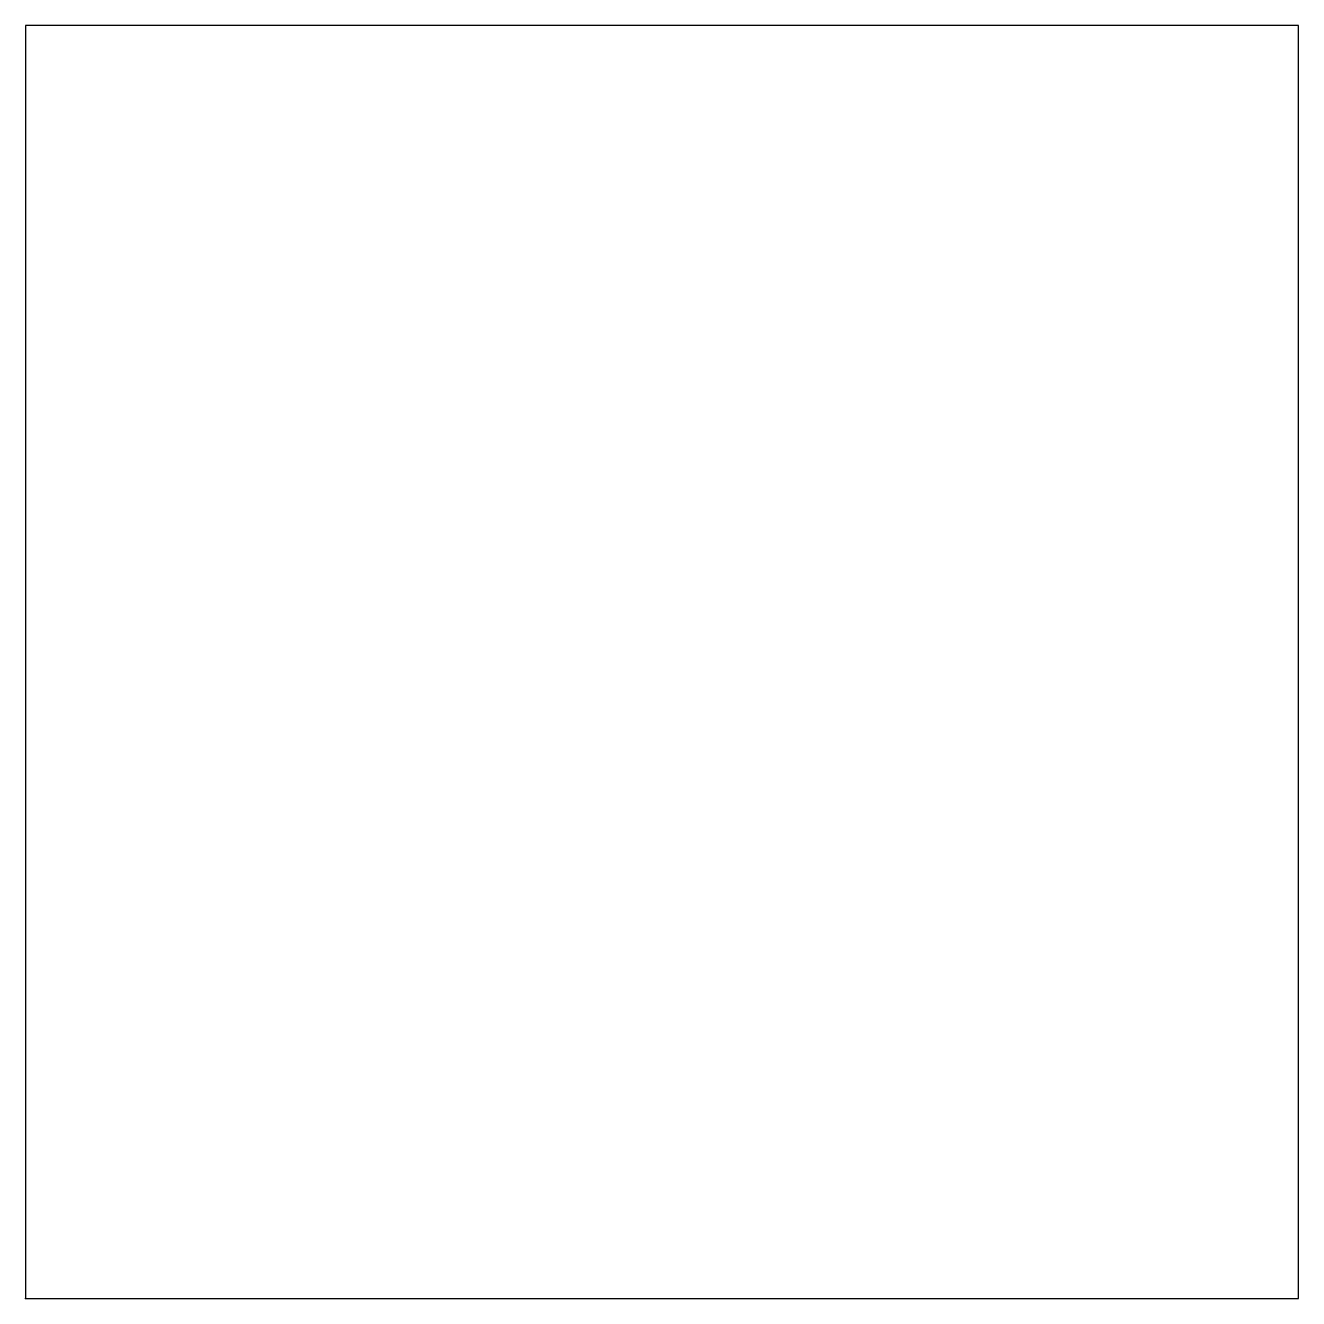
# Model space of a CAD drawing. Header units: centimetres. Extents: x 0 to 12, y 0 to 12.
import ezdxf

# ---------------------------------------------------------------- set-up
doc = ezdxf.new("R2010")
doc.units = ezdxf.units.CM
doc.header["$MEASUREMENT"] = 0
doc.layers.add('Packaging v1_Sketch1', color=7, linetype='Continuous')

msp = doc.modelspace()

# ---------------------------------------------------------------- linework, layer by layer
at = {"layer": 'Packaging v1_Sketch1'}
for p, q in [((12, 12), (0, 12)), ((0, 12), (0, 0)), ((12, 0), (12, 12)), ((0, 0), (12, 0))]:
    msp.add_line(p, q, dxfattribs=at)
msp.add_point((0, 0), dxfattribs=at)

doc.saveas('drawing.dxf')
